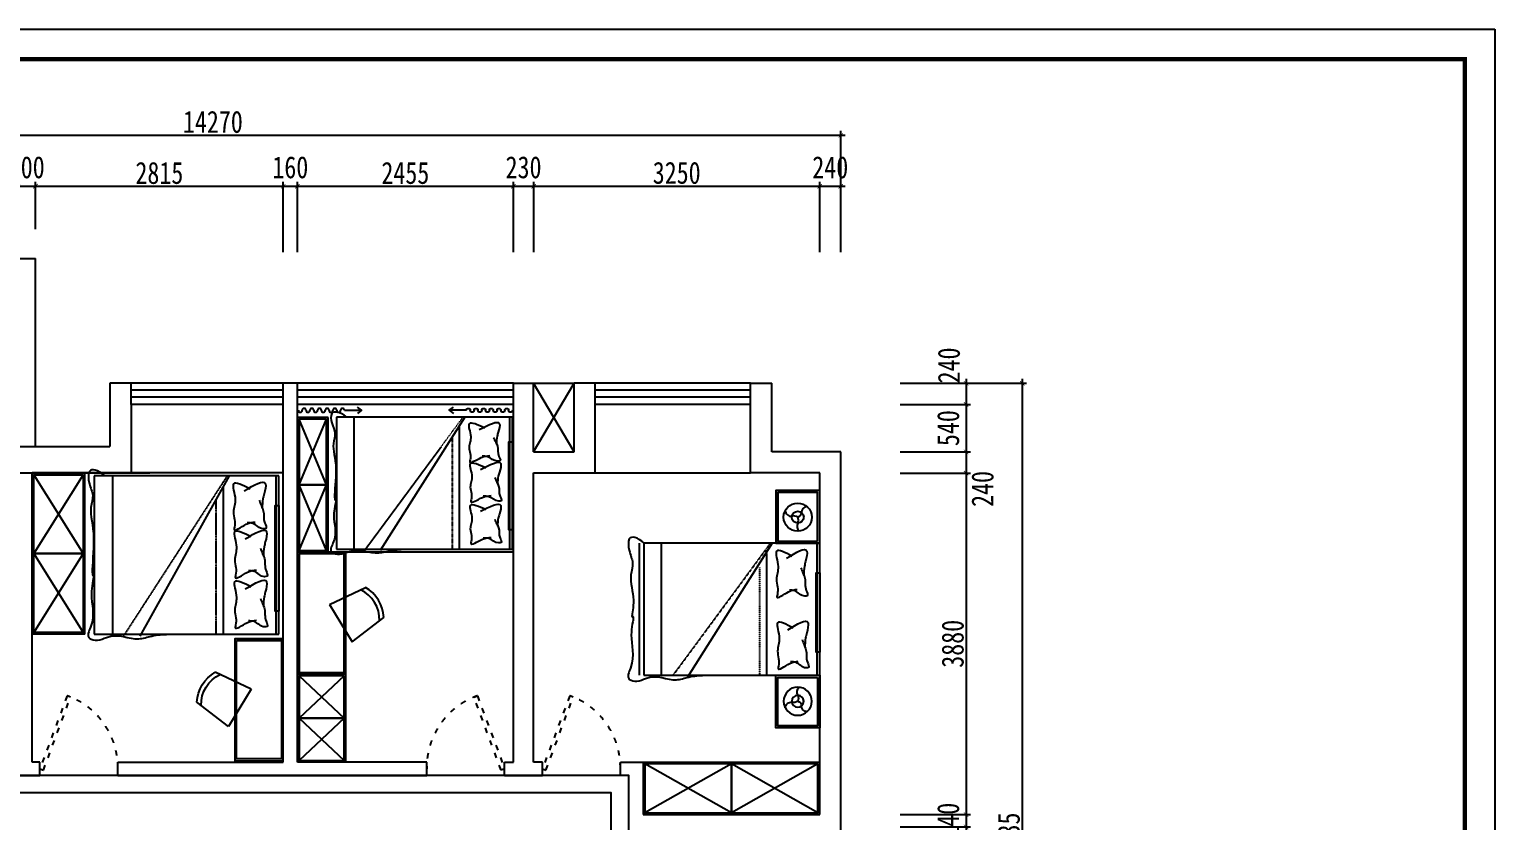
# Model space of a CAD drawing. Header units: millimetres. Extents: x -77055 to 331180, y -861586 to -491011.
# Drawn here: x 67934 to 84584, y -761954 to -752963 of the extents above; entities that cross this region are included whole.
import ezdxf

# ---------------------------------------------------------------- set-up
doc = ezdxf.new("R2010")
doc.units = ezdxf.units.MM
doc.header["$PDMODE"] = 3
doc.linetypes.add('ACAD_ISO03W100', pattern=[30, 12, -18])
doc.linetypes.add('DASHED2', pattern=[0.375, 0.25, -0.125])
for name, color, linetype in [('0-01图框模板说明', 2, 'Continuous'), ('0-02图框细线', 136, 'Continuous'), ('250', 250, 'Continuous'), ('6', 1, 'Continuous'), ('DOOR【门】', 1, 'Continuous'), ('JP-活动家具', 1, 'Continuous'), ('JP-高位家具', 1, 'Continuous')]:
    doc.layers.add(name, color=color, linetype=linetype)
doc.styles.add('DIM', font='simhei.ttf', dxfattribs={"width": 0.8})
doc.dimstyles.new('1-50', dxfattribs={"dimscale": 50, "dimtxt": 5, "dimasz": 1, "dimexe": 1, "dimexo": 0.1, "dimgap": 0.5, "dimtad": 1, "dimdec": 0, "dimdsep": 46, "dimtxsty": 'DIM', "dimblk": 'ARCHTICK', "dimcen": 4, "dimdle": 1, "dimclrd": 3, "dimclre": 3, "dimclrt": 1, "dimadec": 0, "dimazin": 0, "dimtfac": 1, "dimtdec": 0, "dimtmove": 2, "dimatfit": 3, "dimldrblk": 'DOT', "dimfxl": 15, "dimfxlon": 1, "dimarcsym": 0})

# ---------------------------------------------------------------- blocks, each defined once
blk = doc.blocks.new('_ArchTick')
at = {"color": 0, "linetype": 'ByBlock', "const_width": 0.15}
blk.add_lwpolyline([(-0.5, -0.5), (0.5, 0.5)], dxfattribs=at)
blk = doc.blocks.new('*D285')
at = {"layer": '250', "color": 3, "lineweight": -2}
for p, q in [((77828, -756984), (78628, -756984)), ((78578, -756934), (78578, -757274)), ((77828, -757224), (78628, -757224))]:
    blk.add_line(p, q, dxfattribs=at)
at = {"layer": 'Defpoints', "color": 0}
for p in [(76330, -756984), (76330, -757224), (78578, -757224)]:
    blk.add_point(p, dxfattribs=at)
at = {"layer": '250', "color": 3, "lineweight": -2, "xscale": 50, "yscale": 50, "zscale": 50}
for p, rotation in [((78578, -756984), 90), ((78578, -757224), 270)]:
    blk.add_blockref('_ArchTick', p, dxfattribs=dict(at, rotation=rotation))
at = {"layer": '250', "color": 1, "insert": (78384, -756782), "char_height": 250, "attachment_point": 5, "rotation": 90, "style": 'DIM'}
blk.add_mtext('240', dxfattribs=at)
blk = doc.blocks.new('_Dot')
at = {"color": 0, "linetype": 'ByBlock', "lineweight": -2}
blk.add_line((-0.5, 0), (-1, 0), dxfattribs=at)
at = {"color": 0, "linetype": 'ByBlock', "const_width": 0.5}
blk.add_lwpolyline([(-0.25, 0, 1), (0.25, 0, 1)], format="xyb", close=True, dxfattribs=at)
blk = doc.blocks.new('*D286')
at = {"layer": '250', "color": 3, "lineweight": -2}
for p, q in [((77828, -757224), (78628, -757224)), ((78578, -757174), (78578, -757814)), ((77828, -757764), (78628, -757764))]:
    blk.add_line(p, q, dxfattribs=at)
at = {"layer": 'Defpoints', "color": 0}
for p in [(76330, -757224), (77355, -757764), (78578, -757764)]:
    blk.add_point(p, dxfattribs=at)
at = {"layer": '250', "color": 3, "lineweight": -2, "xscale": 50, "yscale": 50, "zscale": 50}
for p, rotation in [((78578, -757224), 90), ((78578, -757764), 270)]:
    blk.add_blockref('_ArchTick', p, dxfattribs=dict(at, rotation=rotation))
at = {"layer": '250', "color": 1, "insert": (78376, -757494), "char_height": 250, "attachment_point": 5, "rotation": 90, "style": 'DIM'}
blk.add_mtext('540', dxfattribs=at)
blk = doc.blocks.new('*D287')
at = {"layer": '250', "color": 3, "lineweight": -2}
for p, q in [((78578, -757714), (78578, -758054)), ((77828, -757764), (78628, -757764)), ((77828, -758004), (78628, -758004))]:
    blk.add_line(p, q, dxfattribs=at)
at = {"layer": 'Defpoints', "color": 0}
for p in [(77355, -757764), (77115, -758004), (78578, -758004)]:
    blk.add_point(p, dxfattribs=at)
at = {"layer": '250', "color": 3, "lineweight": -2, "xscale": 50, "yscale": 50, "zscale": 50}
for p, rotation in [((78578, -757764), 90), ((78578, -758004), 270)]:
    blk.add_blockref('_ArchTick', p, dxfattribs=dict(at, rotation=rotation))
at = {"layer": '250', "color": 1, "insert": (78766, -758185), "char_height": 250, "attachment_point": 5, "rotation": 90, "style": 'DIM'}
blk.add_mtext('240', dxfattribs=at)
blk = doc.blocks.new('*D288')
at = {"layer": '250', "color": 3, "lineweight": -2}
for p, q in [((77828, -758004), (78628, -758004)), ((78578, -757954), (78578, -761934)), ((77828, -761884), (78628, -761884))]:
    blk.add_line(p, q, dxfattribs=at)
at = {"layer": 'Defpoints', "color": 0}
for p in [(77115, -758004), (77115, -761884), (78578, -761884)]:
    blk.add_point(p, dxfattribs=at)
at = {"layer": '250', "color": 3, "lineweight": -2, "xscale": 50, "yscale": 50, "zscale": 50}
for p, rotation in [((78578, -758004), 90), ((78578, -761884), 270)]:
    blk.add_blockref('_ArchTick', p, dxfattribs=dict(at, rotation=rotation))
at = {"layer": '250', "color": 1, "insert": (78427, -759944), "char_height": 250, "attachment_point": 5, "rotation": 90, "style": 'DIM'}
blk.add_mtext('3880', dxfattribs=at)
blk = doc.blocks.new('*D289')
at = {"layer": '250', "color": 3, "lineweight": -2}
for p, q in [((77828, -761884), (78628, -761884)), ((78578, -761834), (78578, -762074)), ((77828, -762024), (78628, -762024))]:
    blk.add_line(p, q, dxfattribs=at)
at = {"layer": 'Defpoints', "color": 0}
for p in [(77115, -761884), (77115, -762024), (78578, -762024)]:
    blk.add_point(p, dxfattribs=at)
at = {"layer": '250', "color": 3, "lineweight": -2, "xscale": 50, "yscale": 50, "zscale": 50}
for p, rotation in [((78578, -761884), 90), ((78578, -762024), 270)]:
    blk.add_blockref('_ArchTick', p, dxfattribs=dict(at, rotation=rotation))
at = {"layer": '250', "color": 1, "insert": (78376, -761954), "char_height": 250, "attachment_point": 5, "rotation": 90, "style": 'DIM'}
blk.add_mtext('140', dxfattribs=at)
blk = doc.blocks.new('*D296')
at = {"layer": '250', "color": 3, "lineweight": -2}
for p, q in [((67805, -755226), (67805, -754696)), ((68005, -755235), (68005, -754696)), ((67755, -754746), (68055, -754746))]:
    blk.add_line(p, q, dxfattribs=at)
at = {"layer": 'Defpoints', "color": 0}
for p in [(68005, -754746), (67805, -755231), (68005, -755240)]:
    blk.add_point(p, dxfattribs=at)
at = {"layer": '250', "color": 3, "lineweight": -2, "xscale": 50, "yscale": 50, "zscale": 50, "rotation": 180}
blk.add_blockref('_ArchTick', (67805, -754746), dxfattribs=at)
at = {"layer": '250', "color": 3, "lineweight": -2, "xscale": 50, "yscale": 50, "zscale": 50}
blk.add_blockref('_ArchTick', (68005, -754746), dxfattribs=at)
at = {"layer": '250', "color": 1, "insert": (67905, -754532), "char_height": 250, "attachment_point": 5, "style": 'DIM'}
blk.add_mtext('200', dxfattribs=at)
blk = doc.blocks.new('*D297')
at = {"layer": '250', "color": 3, "lineweight": -2}
for p, q in [((68005, -755235), (68005, -754696)), ((70820, -755496), (70820, -754696)), ((67955, -754746), (70870, -754746))]:
    blk.add_line(p, q, dxfattribs=at)
at = {"layer": 'Defpoints', "color": 0}
for p in [(70820, -754746), (68005, -755240), (70820, -756895)]:
    blk.add_point(p, dxfattribs=at)
at = {"layer": '250', "color": 3, "lineweight": -2, "xscale": 50, "yscale": 50, "zscale": 50, "rotation": 180}
blk.add_blockref('_ArchTick', (68005, -754746), dxfattribs=at)
at = {"layer": '250', "color": 3, "lineweight": -2, "xscale": 50, "yscale": 50, "zscale": 50}
blk.add_blockref('_ArchTick', (70820, -754746), dxfattribs=at)
at = {"layer": '250', "color": 1, "insert": (69412, -754596), "char_height": 250, "attachment_point": 5, "style": 'DIM'}
blk.add_mtext('2815', dxfattribs=at)
blk = doc.blocks.new('*D298')
at = {"layer": '250', "color": 3, "lineweight": -2}
for p, q in [((70820, -755496), (70820, -754696)), ((70980, -755496), (70980, -754696)), ((70770, -754746), (71030, -754746))]:
    blk.add_line(p, q, dxfattribs=at)
at = {"layer": 'Defpoints', "color": 0}
for p in [(70980, -754746), (70820, -756895), (70980, -756895)]:
    blk.add_point(p, dxfattribs=at)
at = {"layer": '250', "color": 3, "lineweight": -2, "xscale": 50, "yscale": 50, "zscale": 50, "rotation": 180}
blk.add_blockref('_ArchTick', (70820, -754746), dxfattribs=at)
at = {"layer": '250', "color": 3, "lineweight": -2, "xscale": 50, "yscale": 50, "zscale": 50}
blk.add_blockref('_ArchTick', (70980, -754746), dxfattribs=at)
at = {"layer": '250', "color": 1, "insert": (70900, -754532), "char_height": 250, "attachment_point": 5, "style": 'DIM'}
blk.add_mtext('160', dxfattribs=at)
blk = doc.blocks.new('*D299')
at = {"layer": '250', "color": 3, "lineweight": -2}
for p, q in [((70980, -755496), (70980, -754696)), ((73435, -755496), (73435, -754696)), ((70930, -754746), (73485, -754746))]:
    blk.add_line(p, q, dxfattribs=at)
at = {"layer": 'Defpoints', "color": 0}
for p in [(73435, -754746), (70980, -756895), (73435, -756895)]:
    blk.add_point(p, dxfattribs=at)
at = {"layer": '250', "color": 3, "lineweight": -2, "xscale": 50, "yscale": 50, "zscale": 50, "rotation": 180}
blk.add_blockref('_ArchTick', (70980, -754746), dxfattribs=at)
at = {"layer": '250', "color": 3, "lineweight": -2, "xscale": 50, "yscale": 50, "zscale": 50}
blk.add_blockref('_ArchTick', (73435, -754746), dxfattribs=at)
at = {"layer": '250', "color": 1, "insert": (72207, -754596), "char_height": 250, "attachment_point": 5, "style": 'DIM'}
blk.add_mtext('2455', dxfattribs=at)
blk = doc.blocks.new('*D300')
at = {"layer": '250', "color": 3, "lineweight": -2}
for p, q in [((73435, -755496), (73435, -754696)), ((73665, -755496), (73665, -754696)), ((73385, -754746), (73715, -754746))]:
    blk.add_line(p, q, dxfattribs=at)
at = {"layer": 'Defpoints', "color": 0}
for p in [(73665, -754746), (73665, -756655), (73435, -756895)]:
    blk.add_point(p, dxfattribs=at)
at = {"layer": '250', "color": 3, "lineweight": -2, "xscale": 50, "yscale": 50, "zscale": 50, "rotation": 180}
blk.add_blockref('_ArchTick', (73435, -754746), dxfattribs=at)
at = {"layer": '250', "color": 3, "lineweight": -2, "xscale": 50, "yscale": 50, "zscale": 50}
blk.add_blockref('_ArchTick', (73665, -754746), dxfattribs=at)
at = {"layer": '250', "color": 1, "insert": (73550, -754532), "char_height": 250, "attachment_point": 5, "style": 'DIM'}
blk.add_mtext('230', dxfattribs=at)
blk = doc.blocks.new('*D301')
at = {"layer": '250', "color": 3, "lineweight": -2}
for p, q in [((73665, -755496), (73665, -754696)), ((76915, -755496), (76915, -754696)), ((73615, -754746), (76965, -754746))]:
    blk.add_line(p, q, dxfattribs=at)
at = {"layer": 'Defpoints', "color": 0}
for p in [(76915, -754746), (73665, -756655), (76915, -757675)]:
    blk.add_point(p, dxfattribs=at)
at = {"layer": '250', "color": 3, "lineweight": -2, "xscale": 50, "yscale": 50, "zscale": 50, "rotation": 180}
blk.add_blockref('_ArchTick', (73665, -754746), dxfattribs=at)
at = {"layer": '250', "color": 3, "lineweight": -2, "xscale": 50, "yscale": 50, "zscale": 50}
blk.add_blockref('_ArchTick', (76915, -754746), dxfattribs=at)
at = {"layer": '250', "color": 1, "insert": (75290, -754595), "char_height": 250, "attachment_point": 5, "style": 'DIM'}
blk.add_mtext('3250', dxfattribs=at)
blk = doc.blocks.new('*D302')
at = {"layer": '250', "color": 3, "lineweight": -2}
for p, q in [((76915, -755496), (76915, -754696)), ((77155, -755496), (77155, -754696)), ((76865, -754746), (77205, -754746))]:
    blk.add_line(p, q, dxfattribs=at)
at = {"layer": 'Defpoints', "color": 0}
for p in [(77155, -754746), (77155, -757435), (76915, -757675)]:
    blk.add_point(p, dxfattribs=at)
at = {"layer": '250', "color": 3, "lineweight": -2, "xscale": 50, "yscale": 50, "zscale": 50, "rotation": 180}
blk.add_blockref('_ArchTick', (76915, -754746), dxfattribs=at)
at = {"layer": '250', "color": 3, "lineweight": -2, "xscale": 50, "yscale": 50, "zscale": 50}
blk.add_blockref('_ArchTick', (77155, -754746), dxfattribs=at)
at = {"layer": '250', "color": 1, "insert": (77035, -754532), "char_height": 250, "attachment_point": 5, "style": 'DIM'}
blk.add_mtext('240', dxfattribs=at)
blk = doc.blocks.new('*D321')
at = {"layer": '250', "color": 3, "lineweight": -2}
for p, q in [((77205, -754168), (62835, -754168)), ((62885, -754918), (62885, -754118)), ((77155, -754918), (77155, -754118))]:
    blk.add_line(p, q, dxfattribs=at)
at = {"layer": 'Defpoints', "color": 0}
for p in [(62885, -754168), (62885, -755496), (77155, -755496)]:
    blk.add_point(p, dxfattribs=at)
at = {"layer": '250', "color": 3, "lineweight": -2, "xscale": 50, "yscale": 50, "zscale": 50, "rotation": 180}
blk.add_blockref('_ArchTick', (62885, -754168), dxfattribs=at)
at = {"layer": '250', "color": 3, "lineweight": -2, "xscale": 50, "yscale": 50, "zscale": 50}
blk.add_blockref('_ArchTick', (77155, -754168), dxfattribs=at)
at = {"layer": '250', "color": 1, "insert": (70020, -754016), "char_height": 250, "attachment_point": 5, "style": 'DIM'}
blk.add_mtext('14270', dxfattribs=at)
blk = doc.blocks.new('*D324')
at = {"layer": '250', "color": 3, "lineweight": -2}
for p, q in [((78466, -756984), (79266, -756984)), ((79216, -756934), (79216, -767469)), ((78466, -767419), (79266, -767419))]:
    blk.add_line(p, q, dxfattribs=at)
at = {"layer": 'Defpoints', "color": 0}
for p in [(77828, -756984), (77828, -767419), (79216, -767419)]:
    blk.add_point(p, dxfattribs=at)
at = {"layer": '250', "color": 3, "lineweight": -2, "xscale": 50, "yscale": 50, "zscale": 50}
for p, rotation in [((79216, -756984), 90), ((79216, -767419), 270)]:
    blk.add_blockref('_ArchTick', p, dxfattribs=dict(at, rotation=rotation))
at = {"layer": '250', "color": 1, "insert": (79065, -762201), "char_height": 250, "attachment_point": 5, "rotation": 90, "style": 'DIM'}
blk.add_mtext('10435', dxfattribs=at)
blk = doc.blocks.new('A$C4EE4461C')
at = {"color": 2, "ltscale": 1000}
for p, q in [((2065, 2400), (65, 2400)), ((65, 2400), (65, 600)), ((2065, 600), (2065, 2400)), ((1465, 600), (1465, 2282)), ((65, 600), (2065, 600))]:
    blk.add_line(p, q, dxfattribs=at)
at = {"color": 8, "ltscale": 1000}
blk.add_line((265, 2400), (265, 600), dxfattribs=at)
at = {"color": 8, "linetype": 'DASHED2', "ltscale": 0.5}
for p, q in [((1505, 2400), (376, 569)), ((1385, 600), (1385, 2125))]:
    blk.add_line(p, q, dxfattribs=at)
at = {"color": 1, "ltscale": 1000}
for p, q in [((1525, 2400), (561, 579)), ((2035, 600), (2035, 2400))]:
    blk.add_line(p, q, dxfattribs=at)
at = {"color": 3}
blk.add_lwpolyline([(2065, 864), (2025, 864), (2025, 2064), (2065, 2064)], close=True, dxfattribs=at)
at = {"color": 2, "ltscale": 1000}
blk.add_open_spline([(184, 2400), (105, 2470), (-12, 2499), (10, 2289), (68, 2182), (3, 1991), (86, 1772), (27, 1228), (77, 1300), (3, 1016), (94, 799), (-32, 552), (111, 521), (313, 633), (478, 509), (703, 591), (809, 597), (869, 600)], degree=3, knots=[0, 0, 0, 0, 140.356688, 240.855445, 374.272085, 514.628774, 800.960617, 1037.309606, 1234.977718, 1501.883052, 1872.056655, 1990.732643, 2052.345442, 2125.407537, 2467.000811, 2608.004871, 2786.638856, 2786.638856, 2786.638856, 2786.638856], dxfattribs=at)
at = {"color": 1, "ltscale": 1000}
for points, knots in [([(1752, 2250), (1673, 2293), (1518, 2376), (1604, 2161), (1585, 2062), (1567, 1984), (1589, 1902), (1590, 1840), (1566, 1746), (1710, 1865), (1780, 1872), (1809, 1874)], [0, 0, 0, 0, 197.98522, 383.798459, 461.536852, 537.063609, 629.138715, 719.341985, 744.183766, 895.041347, 1000.692483, 1000.692483, 1000.692483, 1000.692483]), ([(1688, 2229), (1795, 2295), (1953, 2392), (1909, 2210), (1886, 2123), (1884, 2065), (1884, 2028)], [0, 0, 0, 0, 257.192142, 380.388355, 440.188761, 557.045341, 557.045341, 557.045341, 557.045341]), ([(1852, 2122), (1859, 2101), (1873, 2061), (1912, 1977), (1887, 1900), (1942, 1802), (1855, 1790), (1809, 1866), (1743, 1866), (1721, 1866)], [0, 0, 0, 0, 70.314327, 132.712823, 281.06886, 345.030234, 373.143701, 508.899423, 574.349148, 574.349148, 574.349148, 574.349148]), ([(1765, 1705), (1686, 1748), (1531, 1831), (1617, 1617), (1598, 1517), (1580, 1439), (1602, 1357), (1603, 1295), (1579, 1202), (1723, 1320), (1793, 1327), (1822, 1329)], [0, 0, 0, 0, 197.98522, 383.798459, 461.536852, 537.063609, 629.138715, 719.341985, 744.183766, 895.041347, 1000.692483, 1000.692483, 1000.692483, 1000.692483]), ([(1701, 1684), (1808, 1750), (1966, 1847), (1922, 1665), (1899, 1578), (1897, 1521), (1897, 1483)], [0, 0, 0, 0, 257.192142, 380.388355, 440.188761, 557.045341, 557.045341, 557.045341, 557.045341]), ([(1865, 1577), (1872, 1556), (1886, 1517), (1925, 1433), (1900, 1355), (1955, 1258), (1868, 1246), (1822, 1321), (1756, 1321), (1734, 1321)], [0, 0, 0, 0, 70.314327, 132.712823, 281.06886, 345.030234, 373.143701, 508.899423, 574.349148, 574.349148, 574.349148, 574.349148]), ([(1765, 1136), (1686, 1179), (1531, 1262), (1617, 1047), (1598, 947), (1580, 869), (1602, 788), (1603, 726), (1579, 632), (1723, 750), (1793, 757), (1822, 760)], [0, 0, 0, 0, 197.98522, 383.798459, 461.536852, 537.063609, 629.138715, 719.341985, 744.183766, 895.041347, 1000.692483, 1000.692483, 1000.692483, 1000.692483]), ([(1701, 1115), (1808, 1181), (1966, 1278), (1922, 1095), (1899, 1008), (1897, 951), (1897, 913)], [0, 0, 0, 0, 257.192142, 380.388355, 440.188761, 557.045341, 557.045341, 557.045341, 557.045341]), ([(1865, 1007), (1872, 986), (1886, 947), (1925, 863), (1900, 786), (1955, 688), (1868, 676), (1822, 751), (1756, 751), (1734, 751)], [0, 0, 0, 0, 70.314327, 132.712823, 281.06886, 345.030234, 373.143701, 508.899423, 574.349148, 574.349148, 574.349148, 574.349148])]:
    blk.add_open_spline(points, degree=3, knots=knots, dxfattribs=at)
blk = doc.blocks.new('A$C56A9156F')
at = {"color": 1}
for p, q in [((-92, 491), (360, 525)), ((-92, 491), (0, 0)), ((0, 0), (433, 132))]:
    blk.add_line(p, q, dxfattribs=at)
for radius, start, end in [(375, 337.108, 44.0862), (425, 342.5246, 38.6696)]:
    blk.add_arc((28, 260), radius, start, end, dxfattribs=at)
blk = doc.blocks.new('A$C5DE12AFD')
at = {"layer": '6', "color": 5}
for points in [[(523, 37), (717, 37), (671, 74)], [(523, 37), (717, 37), (671, 0)]]:
    blk.add_lwpolyline(points, dxfattribs=at)
for centre, start, end in [((22, 37), 180, 0), ((65, 37), 0, 180), ((109, 37), 180, 0), ((153, 37), 0, 180), ((196, 37), 180, 0), ((240, 37), 0, 180), ((283, 37), 180, 0), ((327, 37), 0, 180), ((371, 37), 180, 0), ((414, 37), 0, 180), ((458, 37), 180, 0), ((501, 37), 0, 180)]:
    blk.add_arc(centre, 21.8, start, end, dxfattribs=at)
blk = doc.blocks.new('OKKO')
at = {"layer": 'JP-活动家具', "color": 2}
blk.add_lwpolyline([(98180, 1097), (98180, 1697), (97680, 1697), (97680, 1097)], close=True, dxfattribs=at)
at = {"layer": 'JP-活动家具', "color": 1}
blk.add_lwpolyline([(98155, 1122), (98155, 1672), (97705, 1672), (97705, 1122)], close=True, dxfattribs=at)
at = {"layer": 'JP-活动家具', "color": 3}
blk.add_circle((97930, 1393), 160, dxfattribs=at)
at = {"layer": 'JP-活动家具', "color": 1}
blk.add_circle((97931, 1393), 67.5, dxfattribs=at)
for centre, radius, start, end in [((98039, 1449), 65, 94.5472, 184.0046), ((97859, 1473), 70.8, 184.3234, 274.4208), ((97889, 1337), 69.8, 52.7692, 110.655), ((97906, 1458), 70.2, 291.5496, 349.0602), ((97852, 1359), 86, 336.8898, 23.1102), ((98003, 1292), 80.7, 155.5061, 225.9952)]:
    blk.add_arc(centre, radius, start, end, dxfattribs=at)
blk = doc.blocks.new('rgdfc')
at = {"color": 1, "ltscale": 1000}
for p, q in [((48352, -15656), (49316, -14135)), ((47842, -14156), (47842, -15656))]:
    blk.add_line(p, q, dxfattribs=at)
blk.add_line((48362, -14156), (47812, -14156))
at = {"color": 2, "ltscale": 1000}
for p, q in [((49812, -14156), (47812, -14156)), ((47812, -14156), (47812, -15656)), ((48412, -14156), (48412, -15538)), ((49812, -15656), (49812, -14156)), ((47812, -15656), (49812, -15656))]:
    blk.add_line(p, q, dxfattribs=at)
at = {"color": 8, "linetype": 'DASHED2', "ltscale": 0.5}
for p, q in [((48372, -15656), (49479, -14156)), ((48492, -14156), (48492, -15381))]:
    blk.add_line(p, q, dxfattribs=at)
at = {"color": 8, "ltscale": 1000}
for p, q in [((49612, -15656), (49612, -14156)), ((49862, -15656), (49862, -14156))]:
    blk.add_line(p, q, dxfattribs=at)
at = {"color": 3}
blk.add_lwpolyline([(47812, -14420), (47852, -14420), (47852, -15320), (47812, -15320)], close=True, dxfattribs=at)
at = {"color": 2, "ltscale": 1000}
blk.add_open_spline([(49805, -15656), (49884, -15726), (50001, -15755), (49979, -15545), (49920, -15438), (49985, -15247), (49903, -15028), (49962, -14784), (49912, -14856), (49985, -14573), (49895, -14355), (50021, -14108), (49878, -14077), (49676, -14190), (49511, -14065), (49286, -14147), (49180, -14153), (49120, -14156)], degree=3, knots=[0, 0, 0, 0, 140.356688, 240.855445, 374.272085, 514.628774, 800.960617, 1037.309606, 1234.977718, 1501.883052, 1872.056655, 1990.732643, 2052.345442, 2125.407537, 2467.000811, 2608.004871, 2786.638856, 2786.638856, 2786.638856, 2786.638856], dxfattribs=at)
at = {"color": 1, "ltscale": 1000}
for points, knots in [([(48012, -14563), (48005, -14543), (47991, -14503), (47952, -14419), (47977, -14342), (47922, -14244), (48009, -14232), (48055, -14307), (48121, -14308), (48143, -14308)], [0, 0, 0, 0, 70.314327, 132.712823, 281.06886, 345.030234, 373.143701, 508.899423, 574.349148, 574.349148, 574.349148, 574.349148]), ([(48112, -14692), (48191, -14735), (48345, -14818), (48260, -14603), (48279, -14504), (48297, -14426), (48275, -14344), (48274, -14282), (48298, -14188), (48154, -14307), (48084, -14313), (48055, -14316)], [0, 0, 0, 0, 197.98522, 383.798459, 461.536852, 537.063609, 629.138715, 719.341985, 744.183766, 895.041347, 1000.692483, 1000.692483, 1000.692483, 1000.692483]), ([(48176, -14671), (48069, -14737), (47911, -14834), (47955, -14652), (47978, -14564), (47979, -14507), (47980, -14470)], [0, 0, 0, 0, 257.192142, 380.388355, 440.188761, 557.045341, 557.045341, 557.045341, 557.045341]), ([(48025, -15378), (48018, -15357), (48004, -15318), (47965, -15234), (47990, -15156), (47935, -15059), (48022, -15047), (48068, -15122), (48134, -15122), (48156, -15122)], [0, 0, 0, 0, 70.314327, 132.712823, 281.06886, 345.030234, 373.143701, 508.899423, 574.349148, 574.349148, 574.349148, 574.349148]), ([(48125, -15507), (48204, -15549), (48358, -15632), (48273, -15418), (48292, -15318), (48310, -15240), (48288, -15159), (48287, -15096), (48311, -15003), (48167, -15121), (48097, -15128), (48068, -15131)], [0, 0, 0, 0, 197.98522, 383.798459, 461.536852, 537.063609, 629.138715, 719.341985, 744.183766, 895.041347, 1000.692483, 1000.692483, 1000.692483, 1000.692483]), ([(48189, -15486), (48082, -15551), (47924, -15649), (47968, -15466), (47991, -15379), (47992, -15322), (47993, -15284)], [0, 0, 0, 0, 257.192142, 380.388355, 440.188761, 557.045341, 557.045341, 557.045341, 557.045341])]:
    blk.add_open_spline(points, degree=3, knots=knots, dxfattribs=at)
at = {"layer": 'JP-高位家具', "color": 7, "xscale": -1}
blk.add_blockref('OKKO', (145992, -15254), dxfattribs=at)
at = {"layer": 'JP-高位家具', "color": 7, "rotation": 180}
blk.add_blockref('OKKO', (145992, -14559), dxfattribs=at)
blk = doc.blocks.new('A$C277C16EF')
at = {"layer": '0-01图框模板说明', "color": 2, "const_width": 49}
blk.add_lwpolyline([(-338, 19745), (-338, 338), (-28062, 338), (-28062, 19745)], close=True, dxfattribs=at)
at = {"layer": '0-02图框细线'}
blk.add_lwpolyline([(0, 20083), (0, 0), (-28400, 0), (-28400, 20083)], close=True, dxfattribs=at)

msp = doc.modelspace()

# ---------------------------------------------------------------- linework, layer by layer
at = {"layer": '250', "color": 2}
for p, q in [((62884.9, -755568.6), (68004.9, -755568.6)), ((68004.9, -757703.6), (68004.9, -755568.6)), ((70819.9, -756983.6), (69089.9, -756983.6)), ((73434.9, -756983.6), (70979.9, -756983.6)), ((76129.9, -756983.6), (74364.9, -756983.6)), ((70819.9, -757223.6), (69089.9, -757223.6)), ((73434.9, -757223.6), (70979.9, -757223.6)), ((76129.9, -757223.6), (74364.9, -757223.6)), ((71329.9, -757373.6), (70979.9, -757373.6)), ((71329.9, -758903.6), (71329.9, -757373.6)), ((68564.9, -759835.5), (68564.9, -758003.6)), ((73434.9, -758903.6), (70979.9, -758903.6)), ((71529.9, -761288.6), (71529.9, -758903.6)), ((68564.9, -759835.5), (67964.9, -759835.5)), ((71529.9, -760288.6), (70979.9, -760288.6)), ((74909.9, -761288.6), (76914.9, -761288.6))]:
    msp.add_line(p, q, dxfattribs=at)
at = {"layer": '250', "color": 7}
for p, q in [((68849.9, -756983.6), (68849.9, -757703.6)), ((69089.9, -756983.6), (68849.9, -756983.6)), ((69089.9, -757223.6), (69089.9, -756983.6)), ((70819.9, -757223.6), (70819.9, -756983.6)), ((70979.9, -756983.6), (70819.9, -756983.6)), ((70979.9, -757223.6), (70979.9, -756983.6)), ((73434.9, -757223.6), (73434.9, -756983.6)), ((73434.9, -756983.6), (73664.9, -756983.6)), ((73664.9, -757763.6), (73664.9, -756983.6)), ((74124.9, -757763.6), (74124.9, -756983.6)), ((74364.9, -756983.6), (74124.9, -756983.6)), ((74364.9, -757223.6), (74364.9, -756983.6)), ((76129.9, -757223.6), (76129.9, -756983.6)), ((76129.9, -756983.6), (76369.9, -756983.6)), ((76369.9, -757763.6), (76369.9, -756983.6)), ((69089.9, -757223.6), (69089.9, -758003.6)), ((70819.9, -758003.6), (70819.9, -757223.6)), ((70979.9, -758003.6), (70979.9, -757223.6)), ((73434.9, -761288.6), (73434.9, -757223.6)), ((74364.9, -758003.6), (74364.9, -757223.6)), ((76129.9, -758003.6), (76129.9, -757223.6)), ((67804.9, -757703.6), (68849.9, -757703.6)), ((73664.9, -757763.6), (74124.9, -757763.6)), ((77154.9, -757763.6), (76369.9, -757763.6)), ((77154.9, -766618.6), (77154.9, -757763.6)), ((63244.9, -758003.6), (69303.3, -758003.6)), ((67964.9, -761288.6), (67964.9, -758003.6)), ((69089.9, -758003.6), (67964.9, -758003.6)), ((70819.9, -761288.6), (70819.9, -758003.6)), ((70979.9, -761288.6), (70979.9, -758003.6)), ((73664.9, -761288.6), (73664.9, -758003.6)), ((73664.9, -758003.6), (74364.9, -758003.6)), ((76914.9, -758003.6), (76129.9, -758003.6)), ((76914.9, -761883.6), (76914.9, -758003.6)), ((68054.9, -761288.6), (67964.9, -761288.6)), ((68054.9, -761438.6), (68054.9, -761288.6)), ((68939.9, -761288.6), (70819.9, -761288.6)), ((68939.9, -761438.6), (68939.9, -761288.6)), ((72449.9, -761288.6), (70979.9, -761288.6)), ((72449.9, -761438.6), (72449.9, -761288.6)), ((73334.9, -761438.6), (73334.9, -761288.6)), ((73334.9, -761288.6), (73434.9, -761288.6)), ((73764.9, -761288.6), (73664.9, -761288.6)), ((73764.9, -761438.6), (73764.9, -761288.6)), ((74649.9, -761438.6), (74649.9, -761288.6)), ((74649.9, -761288.6), (74909.9, -761288.6)), ((74909.9, -761288.6), (74909.9, -761883.6)), ((67634.9, -761438.6), (68054.9, -761438.6)), ((68939.9, -761438.6), (72449.9, -761438.6)), ((73334.9, -761438.6), (73764.9, -761438.6)), ((74744.9, -761438.6), (74649.9, -761438.6)), ((74744.9, -762488.6), (74744.9, -761438.6)), ((74909.9, -761883.6), (76914.9, -761883.6))]:
    msp.add_line(p, q, dxfattribs=at)
at = {"layer": '250', "color": 1}
for p, q in [((70819.9, -757063.6), (69089.9, -757063.6)), ((73434.9, -757063.6), (70979.9, -757063.6)), ((76129.9, -757063.6), (74364.9, -757063.6)), ((70819.9, -757143.6), (69089.9, -757143.6)), ((73434.9, -757143.6), (70979.9, -757143.6)), ((76129.9, -757143.6), (74364.9, -757143.6))]:
    msp.add_line(p, q, dxfattribs=at)
at = {"layer": '250', "color": 251}
for p, q in [((73664.9, -756983.6), (74124.9, -756983.6)), ((74124.9, -757763.6), (73664.9, -756983.6)), ((73664.9, -757763.6), (74124.9, -756983.6)), ((70819.9, -758003.6), (69089.9, -758003.6)), ((74364.9, -758003.6), (76129.9, -758003.6))]:
    msp.add_line(p, q, dxfattribs=at)
at = {"layer": '250', "color": 1}
for points in [[(71309.9, -757393.6), (70999.9, -757393.6), (70999.9, -758003.6), (70999.9, -758883.6), (71309.9, -758883.6)], [(68544.9, -758023.6), (68544.9, -759815.5), (67984.9, -759815.5), (67984.9, -758023.6)], [(71509.9, -758923.6), (70999.9, -758923.6), (70999.9, -760268.6), (71509.9, -760268.6)], [(70289.9, -759907), (70799.9, -759907), (70799.9, -761252), (70289.9, -761252)], [(71509.9, -760308.6), (70999.9, -760308.6), (70999.9, -761268.6), (71509.9, -761268.6)], [(76894.9, -761308.6), (74929.9, -761308.6), (74929.9, -761863.6), (76894.9, -761863.6)]]:
    msp.add_lwpolyline(points, close=True, dxfattribs=at)
at = {"layer": '250', "color": 8}
for points in [[(70999.9, -758883.6), (71309.9, -758138.6), (70999.9, -758138.6), (71309.9, -757393.6)], [(71309.9, -758883.6), (70999.9, -758138.6), (71309.9, -758138.6), (70999.9, -757393.6)], [(68544.9, -758023.6), (67984.9, -758919.5), (68544.9, -758919.5), (67984.9, -759815.5)], [(67984.9, -758023.6), (68544.9, -758919.5), (67984.9, -758919.5), (68544.9, -759815.5)], [(70999.9, -760308.6), (71509.9, -760788.6), (70999.9, -760788.6), (71509.9, -761268.6)], [(71509.9, -760308.6), (70999.9, -760788.6), (71509.9, -760788.6), (70999.9, -761268.6)], [(76894.9, -761308.6), (75912.4, -761863.6), (75912.4, -761308.6), (74929.9, -761863.6)], [(76894.9, -761863.6), (75912.4, -761308.6), (75912.4, -761863.6), (74929.9, -761308.6)]]:
    msp.add_lwpolyline(points, dxfattribs=at)
at = {"layer": '250', "color": 2}
msp.add_lwpolyline([(70819.9, -759887), (70269.9, -759887), (70269.9, -761272), (70819.9, -761272)], dxfattribs=at)
msp.add_lwpolyline([(67384.9, -762488.6), (74744.9, -762488.6), (74744.9, -761438.6), (67384.9, -761438.6)], close=True, dxfattribs=at)
at = {"layer": '250', "color": 8}
msp.add_lwpolyline([(67584.9, -762288.6), (74544.9, -762288.6), (74544.9, -761638.6), (67584.9, -761638.6)], close=True, dxfattribs=at)
at = {"layer": 'DOOR【门】', "color": 8, "linetype": 'ACAD_ISO03W100', "ltscale": 5}
for points in [[(68054.9, -761363.6), (68094.2, -761378.3), (68403.8, -760549.2), (68364.5, -760534.5)], [(73334.9, -761363.6), (73295.5, -761378.3), (72985.9, -760549.2), (73025.2, -760534.5)], [(73764.9, -761363.6), (73804.2, -761378.3), (74113.8, -760549.2), (74074.5, -760534.5)]]:
    msp.add_lwpolyline(points, close=True, dxfattribs=at)
for centre, start, end in [((68076.6, -761348.5), 359.00045, 70.51996), ((73313.2, -761348.5), 109.48004, 180.99955), ((73786.6, -761348.5), 359.00045, 70.51996)]:
    msp.add_arc(centre, 863.4, start, end, dxfattribs=at)

# ---------------------------------------------------------------- block references
at = {"color": 0}
msp.add_blockref('A$C5DE12AFD', (70991.1, -757328.5), dxfattribs=at)
at = {"color": 0, "xscale": -1}
msp.add_blockref('A$C5DE12AFD', (73423.6, -757328.5), dxfattribs=at)
at = {"color": 0}
for name, p, rotation in [('rgdfc', (124727, -774457.4), 180), ('A$C56A9156F', (71603.9, -759922.1), 20.83290023202874)]:
    msp.add_blockref(name, p, dxfattribs=dict(at, rotation=rotation))
at = {"color": 0, "xscale": -1, "rotation": 339.1670997679713}
msp.add_blockref('A$C56A9156F', (70195.8, -760884.4), dxfattribs=at)
at = {"layer": '250', "color": 7}
msp.add_blockref('A$C277C16EF', (84584.3, -773046), dxfattribs=at)
at = {"layer": '250', "color": 7, "yscale": 0.8333333333357587}
msp.add_blockref('A$C4EE4461C', (71358.3, -759368.2), dxfattribs=at)
at = {"layer": '250', "color": 7, "xscale": 1.049999999988358}
msp.add_blockref('A$C4EE4461C', (68602.5, -760435.5), dxfattribs=at)

# ---------------------------------------------------------------- dimensions: what is measured, and where the dimension line sits
at = {"layer": '250', "color": 7}
dim = msp.add_linear_dim(base=(62884.9, -754167.7), p1=(77154.9, -755496.1), p2=(62884.9, -755496.1), dimstyle='1-50', dxfattribs=at)
dim.commit()
dim.dimension.update_dxf_attribs({"geometry": '*D321', "text_midpoint": (70019.9, -754016.3)})
for base, p1, p2, angle, picture, middle in [((68004.9, -754746.1), (67804.9, -755231.3), (68004.9, -755239.6), 180, '*D296', (67904.9, -754532.2)), ((70979.9, -754746.1), (70819.9, -756894.6), (70979.9, -756894.6), 180, '*D298', (70899.9, -754532.2)), ((73664.9, -754746.1), (73434.9, -756894.6), (73664.9, -756654.6), 180, '*D300', (73549.9, -754532.2)), ((77154.9, -754746.1), (76914.9, -757674.6), (77154.9, -757434.6), 180, '*D302', (77034.9, -754532.2)), ((70819.9, -754746.1), (68004.9, -755239.6), (70819.9, -756894.6), 180, '*D297', (69412.4, -754596.1)), ((73434.9, -754746.1), (70979.9, -756894.6), (73434.9, -756894.6), 180, '*D299', (72207.4, -754596.1)), ((76914.9, -754746.1), (73664.9, -756654.6), (76914.9, -757674.6), 180, '*D301', (75289.9, -754594.7)), ((79216.2, -767418.6), (77828.2, -756983.6), (77828.2, -767418.6), 270, '*D324', (79064.8, -762201.1)), ((78578.2, -761883.6), (77114.8, -758003.6), (77114.8, -761883.6), 270, '*D288', (78426.8, -759943.6))]:
    dim = msp.add_linear_dim(base=base, p1=p1, p2=p2, angle=angle, dimstyle='1-50', dxfattribs=at)
    dim.commit()
    dim.dimension.update_dxf_attribs({"geometry": picture, "text_midpoint": middle})
for base, p1, p2, picture, middle in [((78578.2, -757223.6), (76329.8, -756983.6), (76329.8, -757223.6), '*D285', (78383.9, -756782.3)), ((78578.2, -757763.6), (76329.8, -757223.6), (77354.8, -757763.6), '*D286', (78376.5, -757493.6)), ((78578.2, -758003.6), (77354.8, -757763.6), (77114.8, -758003.6), '*D287', (78765.7, -758184.9)), ((78578.2, -762023.6), (77114.8, -761883.6), (77114.8, -762023.6), '*D289', (78376.5, -761953.6))]:
    dim = msp.add_linear_dim(base=base, p1=p1, p2=p2, angle=270, dimstyle='1-50', dxfattribs=at)
    dim.commit()
    dim.dimension.update_dxf_attribs({"geometry": picture, "text_midpoint": middle, "dimtype": 160})

doc.saveas('drawing.dxf')
